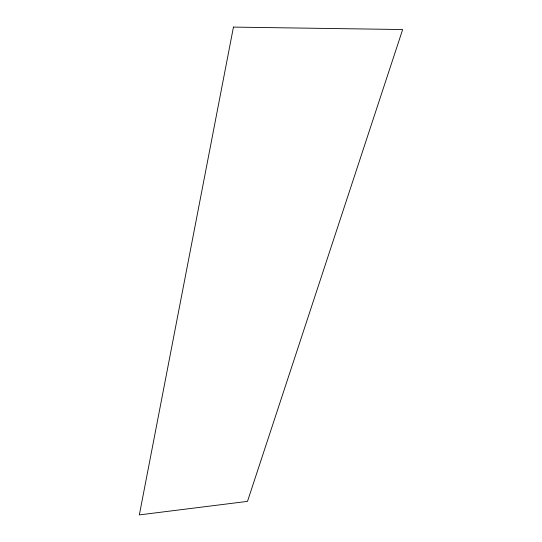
<?xml version="1.0" encoding="UTF-8"?>
<svg xmlns="http://www.w3.org/2000/svg" width="542" height="542" viewBox="0 0 542 542"><rect width="100%" height="100%" fill="white"/><g stroke="black" fill="none" stroke-linecap="round" stroke-linejoin="round"><path stroke-width="0.81" d="M233.446 27.1L139.341 514.9L247.498 501.377L402.659 29.539L233.446 27.1"/></g></svg>
